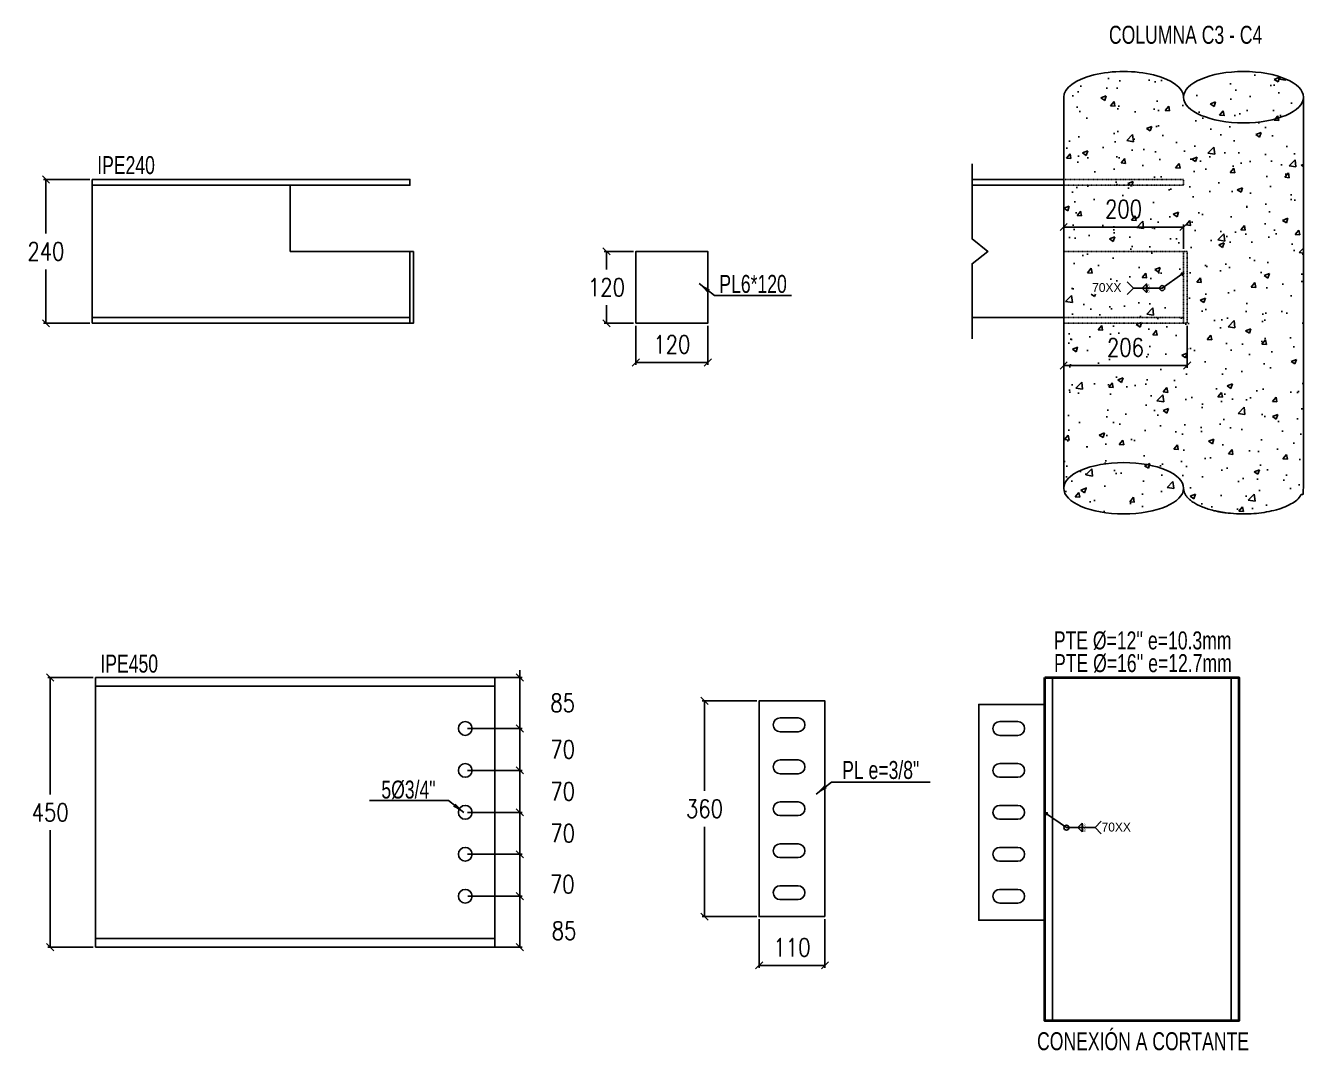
# Model space of a CAD drawing. Extents: x 7536 to 102814, y -9868 to 35131.
# Drawn here: x 19048 to 21181, y -4723 to -3013 of the extents above; entities that cross this region are included whole.
import ezdxf
from ezdxf.enums import TextEntityAlignment as Align

# ---------------------------------------------------------------- set-up
doc = ezdxf.new("R2010")
doc.units = 0
doc.header["$LTSCALE"] = 0.4
doc.linetypes.add('DXK_LINE_DOT1', pattern=[1.8814, 0.9407, -0.9407])
doc.layers.get('0').update_dxf_attribs({"color": 255})
for name, color, linetype in [('COTAS', 8, 'Continuous'), ('P-PLATINA', 6, 'Continuous'), ('PERFORACIONES', 1, 'Continuous'), ('TITULO', 3, 'Continuous'), ('VIGAS', 8, 'Continuous')]:
    doc.layers.add(name, color=color, linetype=linetype)
doc.layers.add('E_COLUMNAS-3', color=1, linetype='Continuous', lineweight=35)
doc.styles.add('CNI_COTAS', font='romans.shx', dxfattribs={"width": 0.8})
doc.styles.add('ROMANS', font='DINGRAFO.SHX')
doc.styles.add('VERDANA', font='arial.ttf')
doc.dimstyles.new('1.1', dxfattribs={"dimscale": 0, "dimtxt": 15, "dimasz": 20, "dimexe": 2, "dimexo": 2, "dimgap": 7, "dimtad": 1, "dimdec": 0, "dimzin": 4, "dimdsep": 46, "dimtxsty": 'CNI_COTAS', "dimcen": 0, "dimclrd": 256, "dimclrt": 3, "dimadec": 0, "dimazin": 0, "dimtfac": 1, "dimtdec": 0, "dimtmove": 2, "dimatfit": 0, "dimfxl": 0.05, "dimtolj": 1, "dimtzin": 0, "dimarcsym": 1})
doc.dimstyles.new('1.4', dxfattribs={"dimscale": 0, "dimtxt": 30, "dimasz": 12, "dimexe": 4, "dimexo": 4, "dimgap": 15, "dimtad": 1, "dimdec": 0, "dimzin": 4, "dimdsep": 46, "dimtxsty": 'CNI_COTAS', "dimblk": 'OBLIQUE', "dimcen": -0.09, "dimclrd": 256, "dimclrt": 3, "dimadec": 0, "dimazin": 0, "dimtfac": 1, "dimtdec": 0, "dimtmove": 2, "dimatfit": 0, "dimldrblk": 'DOT', "dimfxl": 0.05, "dimtolj": 1, "dimtzin": 0, "dimarcsym": 0})

# ---------------------------------------------------------------- blocks, each defined once
blk = doc.blocks.new('_Oblique')
at = {"color": 0, "linetype": 'ByBlock', "lineweight": -2}
blk.add_line((-0.5, -0.5), (0.5, 0.5), dxfattribs=at)
blk = doc.blocks.new('*D48')
at = {"layer": 'COTAS', "color": 0, "lineweight": -2, "transparency": 16777216}
for p, q in [((19160.6, -4101.1), (19084.9, -4101.1)), ((19160.6, -4551.1), (19084.9, -4551.1))]:
    blk.add_line(p, q, dxfattribs=at)
at = {"layer": 'COTAS', "lineweight": -2, "transparency": 16777216}
for p, q in [((19088.9, -4101.1), (19088.9, -4296.1)), ((19088.9, -4551.1), (19088.9, -4356.1))]:
    blk.add_line(p, q, dxfattribs=at)
at = {"layer": 'Defpoints', "color": 0, "transparency": 16777216}
for p in [(19088.9, -4101.1), (19164.6, -4101.1), (19164.6, -4551.1)]:
    blk.add_point(p, dxfattribs=at)
at = {"layer": 'COTAS', "lineweight": -2, "transparency": 16777216, "xscale": 12, "yscale": 12, "zscale": 12}
for p, rotation in [((19088.9, -4101.1), 90), ((19088.9, -4551.1), 270)]:
    blk.add_blockref('_Oblique', p, dxfattribs=dict(at, rotation=rotation))
at = {"layer": 'COTAS', "color": 3, "transparency": 16777216, "insert": (19088.9, -4326.1), "char_height": 30, "attachment_point": 5, "rotation": 0.01, "style": 'CNI_COTAS'}
blk.add_mtext('\\A1;450', dxfattribs=at)
blk = doc.blocks.new('_Dot')
at = {"color": 0, "linetype": 'ByBlock', "lineweight": -2}
blk.add_line((-0.5, 0), (-1, 0), dxfattribs=at)
at = {"color": 0, "linetype": 'ByBlock', "const_width": 0.5}
blk.add_lwpolyline([(-0.25, 0, 1), (0.25, 0, 1)], format="xyb", close=True, dxfattribs=at)
blk = doc.blocks.new('*D129')
at = {"layer": 'COTAS', "color": 0, "lineweight": -2, "transparency": 16777216}
for p, q in [((20268.1, -4140.1), (20176.9, -4140.1)), ((20268.1, -4500.1), (20176.9, -4500.1))]:
    blk.add_line(p, q, dxfattribs=at)
at = {"layer": 'COTAS', "lineweight": -2, "transparency": 16777216}
for p, q in [((20180.9, -4140.1), (20180.9, -4290.1)), ((20180.9, -4500.1), (20180.9, -4350.1))]:
    blk.add_line(p, q, dxfattribs=at)
at = {"layer": 'Defpoints', "color": 0, "transparency": 16777216}
for p in [(20272.1, -4140.1), (20180.9, -4500.1), (20272.1, -4500.1)]:
    blk.add_point(p, dxfattribs=at)
at = {"layer": 'COTAS', "lineweight": -2, "transparency": 16777216, "xscale": 12, "yscale": 12, "zscale": 12}
for p, rotation in [((20180.9, -4140.1), 90), ((20180.9, -4500.1), 270)]:
    blk.add_blockref('_Oblique', p, dxfattribs=dict(at, rotation=rotation))
at = {"layer": 'COTAS', "color": 3, "transparency": 16777216, "insert": (20180.9, -4320.1), "char_height": 30, "attachment_point": 5, "rotation": 0.01, "style": 'CNI_COTAS'}
blk.add_mtext('\\A1;360', dxfattribs=at)
blk = doc.blocks.new('*D130')
at = {"layer": 'COTAS', "color": 0, "lineweight": -2, "transparency": 16777216}
for p, q in [((20272.1, -4504.1), (20272.1, -4585.4)), ((20382.1, -4504.1), (20382.1, -4585.4))]:
    blk.add_line(p, q, dxfattribs=at)
at = {"layer": 'COTAS', "lineweight": -2, "transparency": 16777216}
blk.add_line((20272.1, -4581.4), (20382.1, -4581.4), dxfattribs=at)
at = {"layer": 'Defpoints', "color": 0, "transparency": 16777216}
for p in [(20272.1, -4500.1), (20382.1, -4500.1), (20382.1, -4581.4)]:
    blk.add_point(p, dxfattribs=at)
at = {"layer": 'COTAS', "lineweight": -2, "transparency": 16777216, "xscale": 12, "yscale": 12, "zscale": 12, "rotation": 180}
blk.add_blockref('_Oblique', (20272.1, -4581.4), dxfattribs=at)
at = {"layer": 'COTAS', "lineweight": -2, "transparency": 16777216, "xscale": 12, "yscale": 12, "zscale": 12}
blk.add_blockref('_Oblique', (20382.1, -4581.4), dxfattribs=at)
at = {"layer": 'COTAS', "color": 3, "transparency": 16777216, "insert": (20327.1, -4551.4), "char_height": 30, "attachment_point": 5, "style": 'CNI_COTAS'}
blk.add_mtext('\\A1;110', dxfattribs=at)
blk = doc.blocks.new('*D184')
at = {"layer": 'COTAS', "lineweight": -2, "transparency": 16777216}
for p, q in [((19872.7, -4256.1), (19872.7, -4244.1)), ((19872.7, -4326.1), (19872.7, -4256.1)), ((19872.7, -4326.1), (19872.7, -4338.1))]:
    blk.add_line(p, q, dxfattribs=at)
at = {"layer": 'COTAS', "color": 0, "lineweight": -2, "transparency": 16777216}
for p, q in [((19785.7, -4256.1), (19876.7, -4256.1)), ((19785.7, -4326.1), (19876.7, -4326.1))]:
    blk.add_line(p, q, dxfattribs=at)
at = {"layer": 'Defpoints', "color": 0, "transparency": 16777216}
for p in [(19781.7, -4256.1), (19872.7, -4256.1), (19781.7, -4326.1)]:
    blk.add_point(p, dxfattribs=at)
at = {"layer": 'COTAS', "lineweight": -2, "transparency": 16777216, "xscale": 12, "yscale": 12, "zscale": 12}
for p, rotation in [((19872.7, -4256.1), 270), ((19872.7, -4326.1), 90)]:
    blk.add_blockref('_Oblique', p, dxfattribs=dict(at, rotation=rotation))
at = {"layer": 'COTAS', "color": 3, "transparency": 16777216, "insert": (19944.2, -4291.1), "char_height": 30, "attachment_point": 5, "rotation": 0.01, "style": 'CNI_COTAS'}
blk.add_mtext('\\A1;70', dxfattribs=at)
blk = doc.blocks.new('*D185')
at = {"layer": 'COTAS', "color": 0, "lineweight": -2, "transparency": 16777216}
for p, q in [((19785.7, -4326.1), (19876.7, -4326.1)), ((19785.7, -4396.1), (19876.7, -4396.1))]:
    blk.add_line(p, q, dxfattribs=at)
at = {"layer": 'COTAS', "lineweight": -2, "transparency": 16777216}
for p, q in [((19872.7, -4326.1), (19872.7, -4314.1)), ((19872.7, -4396.1), (19872.7, -4326.1)), ((19872.7, -4396.1), (19872.7, -4408.1))]:
    blk.add_line(p, q, dxfattribs=at)
at = {"layer": 'Defpoints', "color": 0, "transparency": 16777216}
for p in [(19781.7, -4326.1), (19872.7, -4326.1), (19781.7, -4396.1)]:
    blk.add_point(p, dxfattribs=at)
at = {"layer": 'COTAS', "lineweight": -2, "transparency": 16777216, "xscale": 12, "yscale": 12, "zscale": 12}
for p, rotation in [((19872.7, -4326.1), 270), ((19872.7, -4396.1), 90)]:
    blk.add_blockref('_Oblique', p, dxfattribs=dict(at, rotation=rotation))
at = {"layer": 'COTAS', "color": 3, "transparency": 16777216, "insert": (19944.2, -4361.1), "char_height": 30, "attachment_point": 5, "rotation": 0.01, "style": 'CNI_COTAS'}
blk.add_mtext('\\A1;70', dxfattribs=at)
blk = doc.blocks.new('*D186')
at = {"layer": 'COTAS', "color": 0, "lineweight": -2, "transparency": 16777216}
for p, q in [((19785.7, -4396.1), (19876.7, -4396.1)), ((19785.8, -4466.1), (19876.7, -4466.1))]:
    blk.add_line(p, q, dxfattribs=at)
at = {"layer": 'COTAS', "lineweight": -2, "transparency": 16777216}
blk.add_line((19872.7, -4466.1), (19872.7, -4396.1), dxfattribs=at)
at = {"layer": 'Defpoints', "color": 0, "transparency": 16777216}
for p in [(19781.7, -4396.1), (19872.7, -4396.1), (19781.8, -4466.1)]:
    blk.add_point(p, dxfattribs=at)
at = {"layer": 'COTAS', "lineweight": -2, "transparency": 16777216, "xscale": 12, "yscale": 12, "zscale": 12}
for p, rotation in [((19872.7, -4396.1), 90), ((19872.7, -4466.1), 270)]:
    blk.add_blockref('_Oblique', p, dxfattribs=dict(at, rotation=rotation))
at = {"layer": 'COTAS', "color": 3, "transparency": 16777216, "insert": (19943.5, -4446.1), "char_height": 30, "attachment_point": 5, "rotation": 0.01, "style": 'CNI_COTAS'}
blk.add_mtext('\\A1;70', dxfattribs=at)
blk = doc.blocks.new('*D183')
at = {"layer": 'COTAS', "color": 0, "lineweight": -2, "transparency": 16777216}
for p, q in [((19785.8, -4466.1), (19876.7, -4466.1)), ((19785.8, -4551.1), (19876.7, -4551.1))]:
    blk.add_line(p, q, dxfattribs=at)
at = {"layer": 'COTAS', "lineweight": -2, "transparency": 16777216}
blk.add_line((19872.7, -4466.1), (19872.7, -4551.1), dxfattribs=at)
at = {"layer": 'Defpoints', "color": 0, "transparency": 16777216}
for p in [(19781.8, -4466.1), (19781.8, -4551.1), (19872.7, -4551.1)]:
    blk.add_point(p, dxfattribs=at)
at = {"layer": 'COTAS', "lineweight": -2, "transparency": 16777216, "xscale": 12, "yscale": 12, "zscale": 12}
for p, rotation in [((19872.7, -4466.1), 90), ((19872.7, -4551.1), 270)]:
    blk.add_blockref('_Oblique', p, dxfattribs=dict(at, rotation=rotation))
at = {"layer": 'COTAS', "color": 3, "transparency": 16777216, "insert": (19946.7, -4523.6), "char_height": 30, "attachment_point": 5, "rotation": 0.01, "style": 'CNI_COTAS'}
blk.add_mtext('\\A1;85', dxfattribs=at)
blk = doc.blocks.new('*D187')
at = {"layer": 'COTAS', "lineweight": -2, "transparency": 16777216}
for p, q in [((19872.7, -4186.1), (19872.7, -4174.1)), ((19872.7, -4256.1), (19872.7, -4186.1)), ((19872.7, -4256.1), (19872.7, -4268.1))]:
    blk.add_line(p, q, dxfattribs=at)
at = {"layer": 'COTAS', "color": 0, "lineweight": -2, "transparency": 16777216}
for p, q in [((19785.7, -4186.1), (19876.7, -4186.1)), ((19785.7, -4256.1), (19876.7, -4256.1))]:
    blk.add_line(p, q, dxfattribs=at)
at = {"layer": 'Defpoints', "color": 0, "transparency": 16777216}
for p in [(19781.7, -4186.1), (19872.7, -4186.1), (19781.7, -4256.1)]:
    blk.add_point(p, dxfattribs=at)
at = {"layer": 'COTAS', "lineweight": -2, "transparency": 16777216, "xscale": 12, "yscale": 12, "zscale": 12}
for p, rotation in [((19872.7, -4186.1), 270), ((19872.7, -4256.1), 90)]:
    blk.add_blockref('_Oblique', p, dxfattribs=dict(at, rotation=rotation))
at = {"layer": 'COTAS', "color": 3, "transparency": 16777216, "insert": (19944.2, -4221.1), "char_height": 30, "attachment_point": 5, "rotation": 0.01, "style": 'CNI_COTAS'}
blk.add_mtext('\\A1;70', dxfattribs=at)
blk = doc.blocks.new('*D188')
at = {"layer": 'COTAS', "lineweight": -2, "transparency": 16777216}
for p, q in [((19872.7, -4101.1), (19872.7, -4089.1)), ((19872.7, -4186.1), (19872.7, -4101.1)), ((19872.7, -4186.1), (19872.7, -4198.1))]:
    blk.add_line(p, q, dxfattribs=at)
at = {"layer": 'COTAS', "color": 0, "lineweight": -2, "transparency": 16777216}
for p, q in [((19785.7, -4101.1), (19876.7, -4101.1)), ((19785.7, -4186.1), (19876.7, -4186.1))]:
    blk.add_line(p, q, dxfattribs=at)
at = {"layer": 'Defpoints', "color": 0, "transparency": 16777216}
for p in [(19781.7, -4101.1), (19872.7, -4101.1), (19781.7, -4186.1)]:
    blk.add_point(p, dxfattribs=at)
at = {"layer": 'COTAS', "lineweight": -2, "transparency": 16777216, "xscale": 12, "yscale": 12, "zscale": 12}
for p, rotation in [((19872.7, -4101.1), 270), ((19872.7, -4186.1), 90)]:
    blk.add_blockref('_Oblique', p, dxfattribs=dict(at, rotation=rotation))
at = {"layer": 'COTAS', "color": 3, "transparency": 16777216, "insert": (19944.2, -4143.6), "char_height": 30, "attachment_point": 5, "rotation": 0.01, "style": 'CNI_COTAS'}
blk.add_mtext('\\A1;85', dxfattribs=at)
blk = doc.blocks.new('SOLDADURA FILETE ALREDEDOR 1 DE 8 ESPEJO')
h = blk.add_hatch(color=256)
h.dxf.hatch_style = 1
h.paths.add_polyline_path([(13304.8, -8226.9), (13307.4, -8223.2), (13302.9, -8222.8)])
for p, q in [((13306.1, -8225), (13339.1, -8248.1)), ((13339.1, -8248.1), (13386.9, -8248.1)), ((13365.3, -8240.9), (13358.2, -8248.1)), ((13365.3, -8255.2), (13358.2, -8248.1)), ((13365.3, -8248.1), (13365.3, -8240.9)), ((13365.3, -8248.1), (13365.3, -8255.2))]:
    blk.add_line(p, q)
blk.add_lwpolyline([(13302.9, -8222.8), (13304.8, -8226.9), (13307.4, -8223.2)], close=True)
blk.add_lwpolyline([(13397.4, -8258.5), (13386.9, -8248.1), (13397.4, -8237.6)])
blk.add_circle((13339.1, -8248.1), 4.13)
at = {"layer": 'TITULO', "style": 'ROMANS'}
for s, height, p in [('8', 5.33, (13367, -8247.1)), ('8', 5.33, (13367, -8255.3)), ('70XX', 14.92, (13397.9, -8254.6))]:
    blk.add_text(s, height=height, dxfattribs=at).set_placement(p)
blk = doc.blocks.new('TUBO OP2')
at = {"layer": 'COTAS', "ltscale": 0.0004}
for p, q in [((11933.5, -5821.9), (11933.5, -5249.1)), ((12231.5, -5821.9), (12231.5, -5249.1))]:
    blk.add_line(p, q, dxfattribs=at)
at = {"layer": 'E_COLUMNAS-3'}
blk.add_polyline3d([(11920.5, -5249.1, 0), (12244.5, -5249.1, 0), (12244.5, -5821.9, 0), (11920.5, -5821.9, 0)], close=True, dxfattribs=at)
blk = doc.blocks.new('*D225')
at = {"layer": 'COTAS', "color": 0, "lineweight": -2, "transparency": 16777216}
for p, q in [((19155.3, -3270), (19077.9, -3270)), ((19155.3, -3510), (19077.9, -3510))]:
    blk.add_line(p, q, dxfattribs=at)
at = {"layer": 'COTAS', "lineweight": -2, "transparency": 16777216}
for p, q in [((19081.9, -3270), (19081.9, -3360)), ((19081.9, -3510), (19081.9, -3420))]:
    blk.add_line(p, q, dxfattribs=at)
at = {"layer": 'Defpoints', "color": 0, "transparency": 16777216}
for p in [(19081.9, -3270), (19159.3, -3270), (19159.3, -3510)]:
    blk.add_point(p, dxfattribs=at)
at = {"layer": 'COTAS', "lineweight": -2, "transparency": 16777216, "xscale": 12, "yscale": 12, "zscale": 12}
for p, rotation in [((19081.9, -3270), 90), ((19081.9, -3510), 270)]:
    blk.add_blockref('_Oblique', p, dxfattribs=dict(at, rotation=rotation))
at = {"layer": 'COTAS', "color": 3, "transparency": 16777216, "insert": (19081.9, -3390), "char_height": 30, "attachment_point": 5, "rotation": 0.01, "style": 'CNI_COTAS'}
blk.add_mtext('\\A1;240', dxfattribs=at)
blk = doc.blocks.new('*D223')
at = {"layer": 'COTAS', "color": 0, "lineweight": -2, "transparency": 16777216}
for p, q in [((20780.5, -3386), (20780.5, -3345.4)), ((20980.5, -3386), (20980.5, -3345.4))]:
    blk.add_line(p, q, dxfattribs=at)
at = {"layer": 'COTAS', "lineweight": -2, "transparency": 16777216}
blk.add_line((20780.5, -3349.4), (20980.5, -3349.4), dxfattribs=at)
at = {"layer": 'Defpoints', "color": 0, "transparency": 16777216}
for p in [(20980.5, -3349.4), (20780.5, -3390), (20980.5, -3390)]:
    blk.add_point(p, dxfattribs=at)
at = {"layer": 'COTAS', "lineweight": -2, "transparency": 16777216, "xscale": 12, "yscale": 12, "zscale": 12, "rotation": 180}
blk.add_blockref('_Oblique', (20780.5, -3349.4), dxfattribs=at)
at = {"layer": 'COTAS', "lineweight": -2, "transparency": 16777216, "xscale": 12, "yscale": 12, "zscale": 12}
blk.add_blockref('_Oblique', (20980.5, -3349.4), dxfattribs=at)
at = {"layer": 'COTAS', "color": 3, "transparency": 16777216, "insert": (20880.5, -3319.4), "char_height": 30, "attachment_point": 5, "style": 'CNI_COTAS'}
blk.add_mtext('\\A1;200', dxfattribs=at)
blk = doc.blocks.new('*D224')
at = {"layer": 'COTAS', "color": 0, "lineweight": -2, "transparency": 16777216}
for p, q in [((20780.5, -3514), (20780.5, -3584.3)), ((20986.5, -3514), (20986.5, -3584.3))]:
    blk.add_line(p, q, dxfattribs=at)
at = {"layer": 'COTAS', "lineweight": -2, "transparency": 16777216}
blk.add_line((20780.5, -3580.3), (20986.5, -3580.3), dxfattribs=at)
at = {"layer": 'Defpoints', "color": 0, "transparency": 16777216}
for p in [(20780.5, -3510), (20986.5, -3510), (20986.5, -3580.3)]:
    blk.add_point(p, dxfattribs=at)
at = {"layer": 'COTAS', "lineweight": -2, "transparency": 16777216, "xscale": 12, "yscale": 12, "zscale": 12, "rotation": 180}
blk.add_blockref('_Oblique', (20780.5, -3580.3), dxfattribs=at)
at = {"layer": 'COTAS', "lineweight": -2, "transparency": 16777216, "xscale": 12, "yscale": 12, "zscale": 12}
blk.add_blockref('_Oblique', (20986.5, -3580.3), dxfattribs=at)
at = {"layer": 'COTAS', "color": 3, "transparency": 16777216, "insert": (20883.5, -3550.3), "char_height": 30, "attachment_point": 5, "style": 'CNI_COTAS'}
blk.add_mtext('\\A1;206', dxfattribs=at)
blk = doc.blocks.new('*D226')
at = {"layer": 'COTAS', "color": 0, "lineweight": -2, "transparency": 16777216}
for p, q in [((20062.5, -3390), (20013.3, -3390)), ((20062.5, -3510), (20013.3, -3510))]:
    blk.add_line(p, q, dxfattribs=at)
at = {"layer": 'COTAS', "lineweight": -2, "transparency": 16777216}
for p, q in [((20017.3, -3390), (20017.3, -3420)), ((20017.3, -3510), (20017.3, -3480))]:
    blk.add_line(p, q, dxfattribs=at)
at = {"layer": 'Defpoints', "color": 0, "transparency": 16777216}
for p in [(20066.5, -3390), (20017.3, -3510), (20066.5, -3510)]:
    blk.add_point(p, dxfattribs=at)
at = {"layer": 'COTAS', "lineweight": -2, "transparency": 16777216, "xscale": 12, "yscale": 12, "zscale": 12}
for p, rotation in [((20017.3, -3390), 90), ((20017.3, -3510), 270)]:
    blk.add_blockref('_Oblique', p, dxfattribs=dict(at, rotation=rotation))
at = {"layer": 'COTAS', "color": 3, "transparency": 16777216, "insert": (20017.3, -3450), "char_height": 30, "attachment_point": 5, "rotation": 0.01, "style": 'CNI_COTAS'}
blk.add_mtext('\\A1;120', dxfattribs=at)
blk = doc.blocks.new('*D227')
at = {"layer": 'COTAS', "color": 0, "lineweight": -2, "transparency": 16777216}
for p, q in [((20066.5, -3514), (20066.5, -3579.3)), ((20186.5, -3514), (20186.5, -3579.3))]:
    blk.add_line(p, q, dxfattribs=at)
at = {"layer": 'COTAS', "lineweight": -2, "transparency": 16777216}
blk.add_line((20066.5, -3575.3), (20186.5, -3575.3), dxfattribs=at)
at = {"layer": 'Defpoints', "color": 0, "transparency": 16777216}
for p in [(20066.5, -3510), (20186.5, -3510), (20186.5, -3575.3)]:
    blk.add_point(p, dxfattribs=at)
at = {"layer": 'COTAS', "lineweight": -2, "transparency": 16777216, "xscale": 12, "yscale": 12, "zscale": 12, "rotation": 180}
blk.add_blockref('_Oblique', (20066.5, -3575.3), dxfattribs=at)
at = {"layer": 'COTAS', "lineweight": -2, "transparency": 16777216, "xscale": 12, "yscale": 12, "zscale": 12}
blk.add_blockref('_Oblique', (20186.5, -3575.3), dxfattribs=at)
at = {"layer": 'COTAS', "color": 3, "transparency": 16777216, "insert": (20126.5, -3545.3), "char_height": 30, "attachment_point": 5, "style": 'CNI_COTAS'}
blk.add_mtext('\\A1;120', dxfattribs=at)
blk = doc.blocks.new('SOLDADURA FILETE ALREDEDOR')
h = blk.add_hatch(color=256)
h.dxf.hatch_style = 1
h.paths.add_polyline_path([(5063.7, 3679), (5060.1, 3684.2), (5066.4, 3684.8)])
for p, q in [((5061.9, 3681.6), (5015.5, 3649.2)), ((5015.5, 3649.2), (4948.3, 3649.2))]:
    blk.add_line(p, q)
blk.add_lwpolyline([(4933.5, 3634.4), (4948.3, 3649.2), (4933.5, 3664)])
for points in [[(5066.4, 3684.8), (5063.7, 3679), (5060.1, 3684.2)], [(4978.7, 3649.2), (4978.7, 3659.2), (4968.7, 3649.2), (4978.7, 3639.2)]]:
    blk.add_lwpolyline(points, close=True)
blk.add_circle((5015.5, 3649.2), 5.81)
at = {"layer": 'TITULO', "style": 'ROMANS'}
for s, height, p in [('70XX', 21, (4851, 3640)), ('6', 7.5, (4980.2, 3650.6)), ('6', 7.5, (4980.2, 3639))]:
    blk.add_text(s, height=height, dxfattribs=at).set_placement(p)
blk = doc.blocks.new('V(60X70)')
at = {"layer": 'VIGAS', "color": 30, "linetype": 'Continuous'}
blk.add_lwpolyline([(15470.1, -6503.8), (15470.1, -6503.8), (15470.1, -6728.8), (15470.1, -6953.8), (15470.1, -6953.8), (15470.1, -7156.4)], dxfattribs=at)
blk.add_ellipse((15570.1, -6503.8), major_axis=(100, 0), ratio=0.428571, start_param=0, end_param=3.141593, dxfattribs=at)
at = {"layer": 'VIGAS', "color": 30, "linetype": 'Continuous', "extrusion": (0, 0, -1)}
for centre in [(15770.1, -6503.8), (15570.1, -7156.4)]:
    blk.add_ellipse(centre, major_axis=(-100, 0), ratio=0.428571, dxfattribs=at)
at = {"layer": 'VIGAS', "color": 30, "linetype": 'Continuous'}
blk.add_rational_spline([(15870.1, -6503.8), (15870.1, -6830.1), (15870.1, -7156.4), (15870.1, -7199.3), (15770.1, -7199.3), (15670.1, -7199.3), (15670.1, -7156.4)], [1, 1, 1, 0.707106781187, 1, 0.707106781187, 1], degree=2, knots=[0, 0, 0, 1, 1, 2.570796, 2.570796, 4.141593, 4.141593, 4.141593], dxfattribs=at)

msp = doc.modelspace()

# ---------------------------------------------------------------- hatches: boundary and pattern name
at = {"layer": 'PERFORACIONES'}
h = msp.add_hatch(dxfattribs=at)
h.set_pattern_fill('AR-CONC', color=8, scale=0.5)
h.set_pattern_definition([(50, (-5443.59, 0), (91.09233, -7.96954), [9.525, -104.775]), (355, (-5443.59, 0), (-17.6217, 95.52842), [7.62, -83.8203]), (100.45144, (-5436, -0.66), (73.47062, 87.55888), [8.095, -89.04512]), (46.1842, (-5443.59, 25.4), (135.5395, -21.02116), [14.2875, -157.1625]), (96.63556, (-5432.29, 23.65), (118.70207, 123.71306), [12.1425, -133.5678]), (351.18415, (-5443.59, 25.4), (118.7021, 123.71306), [11.43, -125.7299]), (21, (-5430.89, 19.05), (75.8072, -51.1326), [9.525, -104.775]), (326, (-5430.89, 19.05), (30.901, 92.09398), [7.62, -83.82]), (71.45144, (-5424.57, 14.79), (106.7082, 40.96138), [8.095, -89.04497]), (37.5, (-5443.588, 0), (1.5443, 42.27752), [0, -82.804, 0, -85.09, 0, -84.1375]), (7.5, (-5443.59, 0), (33.40983, 50.09029), [0, -48.514, 0, -80.899, 0, -32.0675]), (327.5, (-5471.91, 0), (67.795298, -2.86437), [0, -31.75, 0, -99.06, 0, -131.445]), (317.5, (-5484.61, 0), (74.06459, 12.71325), [0, -41.275, 0, -65.786, 0, -93.345])])
edge = h.paths.add_edge_path()
edge.add_ellipse((21080.5, -3132.7), major_axis=(-100, 0), ratio=0.428571, start_angle=179.9999, end_angle=360, ccw=False)
edge.add_spline(control_points=[(21180.5, -3132.7), (21180.5, -3459), (21180.5, -3785.4)], knot_values=[0, 0, 0, 1, 1, 1], weights=[1, 1, 1], degree=2, periodic=0)
edge.add_spline(control_points=[(21180.5, -3785.4), (21180.5, -3828.2), (21080.5, -3828.2), (20980.5, -3828.2), (20980.5, -3785.4)], knot_values=[1, 1, 1, 2.570796, 2.570796, 4.141591, 4.141591, 4.141591], weights=[1, 0.707107, 1, 0.707107, 0.999999], degree=2, periodic=0)
edge.add_ellipse((20880.5, -3785.4), major_axis=(-100, 0), ratio=0.428571, start_angle=0, end_angle=179.9999, ccw=False)
edge.add_line((20780.5, -3785.4), (20780.5, -3582.7))
edge.add_line((20780.5, -3582.7), (20780.5, -3357.7))
edge.add_line((20780.5, -3357.7), (20780.5, -3132.7))
edge.add_ellipse((20880.5, -3132.7), major_axis=(-100, 0), ratio=0.428571, start_angle=180, end_angle=360, ccw=False)
h.paths.add_polyline_path([(20986.5, -3510), (20980.5, -3510), (20980.5, -3427.2), (20979.2, -3430.1), (20977.9, -3428.2), (20948.3, -3448.9, -0.153775), (20949.1, -3451.2, -1), (20940.8, -3451.2), (20925.8, -3451.2), (20918.1, -3459), (20918.1, -3459.8), (20912.1, -3459.8), (20912.1, -3451.8), (20912.1, -3443.6), (20918.7, -3443.6), (20918.7, -3444.1), (20925.8, -3451.2), (20940.8, -3451.2, -0.733441), (20948.3, -3448.9), (20977.9, -3428.2), (20976.6, -3426.4), (20980.5, -3426), (20980.5, -3390), (20986.5, -3390)], flags=16)
h.paths.add_polyline_path([(20884.4, -3461.5), (20824.4, -3461.5), (20824.4, -3439.2), (20884.4, -3439.2)], flags=16)
h.paths.add_polyline_path([(20845.2, -3572.8), (20921.9, -3572.8), (20921.9, -3527.8), (20845.2, -3527.8)], flags=24)
h.paths.add_polyline_path([(20842.2, -3341.9), (20918.9, -3341.9), (20918.9, -3296.9), (20842.2, -3296.9)], flags=24)
h.paths.add_polyline_path([(20824.4, -3461.5), (20884.4, -3461.5), (20884.4, -3439.2), (20824.4, -3439.2)], flags=24)
h.paths.add_polyline_path([(20912.1, -3451.6), (20918.1, -3451.6), (20918.1, -3443.6), (20912.1, -3443.6)], flags=8)
h.paths.add_polyline_path([(20912.1, -3459.8), (20918.1, -3459.8), (20918.1, -3451.8), (20912.1, -3451.8)], flags=8)

# ---------------------------------------------------------------- linework, layer by layer
at = {"color": 2}
for p, q in [((19159.3, -3270), (19159.3, -3510)), ((19489.3, -3279.8), (19489.3, -3390)), ((19489.3, -3390), (19689.3, -3390)), ((19159.3, -3500.2), (19689.3, -3500.2)), ((19159.3, -3510), (19689.3, -3510)), ((20627.6, -3500.2), (20780.5, -3500.2)), ((19831.2, -4101.1), (19164.6, -4101.1)), ((19164.6, -4551.1), (19164.6, -4101.1)), ((19164.6, -4115.7), (19831.2, -4115.7)), ((19164.6, -4536.5), (19831.2, -4536.5))]:
    msp.add_line(p, q, dxfattribs=at)
at = {"color": 2, "linetype": 'DXK_LINE_DOT1'}
for p, q in [((20780.5, -3390), (20980.5, -3390)), ((20780.5, -3500.2), (20980.5, -3500.2)), ((20780.5, -3510), (20980.5, -3510))]:
    msp.add_line(p, q, dxfattribs=at)
at = {"color": 2}
for points in [[(19159.3, -3279.8), (19689.3, -3279.8), (19689.3, -3270), (19159.3, -3270)], [(20780.5, -3270), (20627.6, -3270)], [(20627.6, -3279.8), (20780.5, -3279.8)], [(19831.2, -4101.1), (19831.2, -4536.5), (19831.2, -4551.1), (19164.6, -4551.1)]]:
    msp.add_lwpolyline(points, dxfattribs=at)
at = {"color": 2, "linetype": 'DXK_LINE_DOT1'}
msp.add_lwpolyline([(20780.5, -3279.8), (20980.5, -3279.8), (20980.5, -3270), (20780.5, -3270)], dxfattribs=at)
at = {"layer": 'COTAS'}
msp.add_lwpolyline([(20627.6, -3535.8), (20627.6, -3410.8), (20654, -3390), (20627.6, -3369.2), (20627.6, -3244.2)], dxfattribs=at)
at = {"layer": 'P-PLATINA', "linetype": 'Continuous'}
msp.add_line((19695.3, -3390), (19689.3, -3390), dxfattribs=at)
at = {"layer": 'P-PLATINA', "linetype": 'DXK_LINE_DOT1'}
msp.add_line((20980.5, -3390), (20980.5, -3510), dxfattribs=at)
at = {"layer": 'P-PLATINA', "linetype": 'Continuous'}
for points in [[(19695.3, -3390), (19695.3, -3510), (19689.3, -3510), (19689.3, -3390)], [(20748.8, -4506.1), (20738.8, -4506.1), (20638.8, -4506.1), (20638.8, -4146.1), (20738.8, -4146.1), (20748.8, -4146.1)], [(20311.4, -4191.6), (20307.1, -4191.6), (20302.7, -4190.8), (20299, -4188.3), (20296.5, -4184.5), (20295.6, -4180.1), (20296.5, -4175.7), (20299, -4172), (20302.7, -4169.5), (20307.1, -4168.6), (20311.4, -4168.6)], [(20307.1, -4168.6), (20337.1, -4168.6), (20341.5, -4169.5), (20345.3, -4172), (20347.7, -4175.7), (20348.6, -4180.1), (20347.7, -4184.5), (20345.3, -4188.3), (20341.5, -4190.8), (20337.1, -4191.6), (20307.1, -4191.6)], [(20678.1, -4197.6), (20673.8, -4197.6), (20669.4, -4196.8), (20665.7, -4194.3), (20663.2, -4190.5), (20662.3, -4186.1), (20663.2, -4181.7), (20665.7, -4178), (20669.4, -4175.5), (20673.8, -4174.6), (20678.1, -4174.6)], [(20673.8, -4174.6), (20703.8, -4174.6), (20708.2, -4175.5), (20711.9, -4178), (20714.4, -4181.7), (20715.3, -4186.1), (20714.4, -4190.5), (20711.9, -4194.3), (20708.2, -4196.8), (20703.8, -4197.6), (20673.8, -4197.6)], [(20311.4, -4261.6), (20307.1, -4261.6), (20302.7, -4260.8), (20299, -4258.3), (20296.5, -4254.5), (20295.6, -4250.1), (20296.5, -4245.7), (20299, -4242), (20302.7, -4239.5), (20307.1, -4238.6), (20311.4, -4238.6)], [(20307.1, -4238.6), (20337.1, -4238.6), (20341.5, -4239.5), (20345.3, -4242), (20347.7, -4245.7), (20348.6, -4250.1), (20347.7, -4254.5), (20345.3, -4258.3), (20341.5, -4260.8), (20337.1, -4261.6), (20307.1, -4261.6)], [(20678.1, -4267.6), (20673.8, -4267.6), (20669.4, -4266.8), (20665.7, -4264.3), (20663.2, -4260.5), (20662.3, -4256.1), (20663.2, -4251.7), (20665.7, -4248), (20669.4, -4245.5), (20673.8, -4244.6), (20678.1, -4244.6)], [(20673.8, -4244.6), (20703.8, -4244.6), (20708.2, -4245.5), (20711.9, -4248), (20714.4, -4251.7), (20715.3, -4256.1), (20714.4, -4260.5), (20711.9, -4264.3), (20708.2, -4266.8), (20703.8, -4267.6), (20673.8, -4267.6)], [(20311.4, -4331.6), (20307.1, -4331.6), (20302.7, -4330.8), (20299, -4328.3), (20296.5, -4324.5), (20295.6, -4320.1), (20296.5, -4315.7), (20299, -4312), (20302.7, -4309.5), (20307.1, -4308.6), (20311.4, -4308.6)], [(20307.1, -4308.6), (20337.1, -4308.6), (20341.5, -4309.5), (20345.3, -4312), (20347.7, -4315.7), (20348.6, -4320.1), (20347.7, -4324.5), (20345.3, -4328.3), (20341.5, -4330.8), (20337.1, -4331.6), (20307.1, -4331.6)], [(20678.1, -4337.6), (20673.8, -4337.6), (20669.4, -4336.8), (20665.7, -4334.3), (20663.2, -4330.5), (20662.3, -4326.1), (20663.2, -4321.7), (20665.7, -4318), (20669.4, -4315.5), (20673.8, -4314.6), (20678.1, -4314.6)], [(20673.8, -4314.6), (20703.8, -4314.6), (20708.2, -4315.5), (20711.9, -4318), (20714.4, -4321.7), (20715.3, -4326.1), (20714.4, -4330.5), (20711.9, -4334.3), (20708.2, -4336.8), (20703.8, -4337.6), (20673.8, -4337.6)], [(20337.1, -4401.6), (20307.1, -4401.6), (20302.7, -4400.8), (20299, -4398.3), (20296.5, -4394.5), (20295.6, -4390.1), (20296.5, -4385.7), (20299, -4382), (20302.7, -4379.5), (20307.1, -4378.6), (20337.1, -4378.6)], [(20332.8, -4378.6), (20337.1, -4378.6), (20341.5, -4379.5), (20345.3, -4382), (20347.7, -4385.7), (20348.6, -4390.1), (20347.7, -4394.5), (20345.3, -4398.3), (20341.5, -4400.8), (20337.1, -4401.6), (20332.8, -4401.6)], [(20703.8, -4407.6), (20673.8, -4407.6), (20669.4, -4406.8), (20665.7, -4404.3), (20663.2, -4400.5), (20662.3, -4396.1), (20663.2, -4391.7), (20665.7, -4388), (20669.4, -4385.5), (20673.8, -4384.6), (20703.8, -4384.6)], [(20699.5, -4384.6), (20703.8, -4384.6), (20708.2, -4385.5), (20711.9, -4388), (20714.4, -4391.7), (20715.3, -4396.1), (20714.4, -4400.5), (20711.9, -4404.3), (20708.2, -4406.8), (20703.8, -4407.6), (20699.5, -4407.6)], [(20337.1, -4471.6), (20307.1, -4471.6), (20302.7, -4470.8), (20299, -4468.3), (20296.5, -4464.5), (20295.6, -4460.1), (20296.5, -4455.7), (20299, -4452), (20302.7, -4449.5), (20307.1, -4448.6), (20337.1, -4448.6)], [(20332.8, -4448.6), (20337.1, -4448.6), (20341.5, -4449.5), (20345.3, -4452), (20347.7, -4455.7), (20348.6, -4460.1), (20347.7, -4464.5), (20345.3, -4468.3), (20341.5, -4470.8), (20337.1, -4471.6), (20332.8, -4471.6)], [(20703.8, -4477.6), (20673.8, -4477.6), (20669.4, -4476.8), (20665.7, -4474.3), (20663.2, -4470.5), (20662.3, -4466.1), (20663.2, -4461.7), (20665.7, -4458), (20669.4, -4455.5), (20673.8, -4454.6), (20703.8, -4454.6)], [(20699.5, -4454.6), (20703.8, -4454.6), (20708.2, -4455.5), (20711.9, -4458), (20714.4, -4461.7), (20715.3, -4466.1), (20714.4, -4470.5), (20711.9, -4474.3), (20708.2, -4476.8), (20703.8, -4477.6), (20699.5, -4477.6)]]:
    msp.add_lwpolyline(points, dxfattribs=at)
for points in [[(20066.5, -3510), (20186.5, -3510), (20186.5, -3390), (20066.5, -3390)], [(20382.1, -4500.1), (20372.1, -4500.1), (20272.1, -4500.1), (20272.1, -4140.1), (20372.1, -4140.1), (20382.1, -4140.1)]]:
    msp.add_lwpolyline(points, close=True, dxfattribs=at)
at = {"layer": 'P-PLATINA', "linetype": 'DXK_LINE_DOT1'}
msp.add_lwpolyline([(20980.5, -3390), (20980.5, -3510), (20986.5, -3510), (20986.5, -3390)], close=True, dxfattribs=at)
at = {"layer": 'PERFORACIONES'}
for centre in [(19781.7, -4186.1), (19781.7, -4256.1), (19781.7, -4326.1), (19781.7, -4396.1), (19781.8, -4466.1)]:
    msp.add_circle(centre, 11.5, dxfattribs=at)

# ---------------------------------------------------------------- block references
at = {"xscale": 0.7104614331683008, "yscale": 0.7104614331683008, "zscale": 0.7104614331683008}
msp.add_blockref('SOLDADURA FILETE ALREDEDOR', (17381.6, -6043.9), dxfattribs=at)
msp.add_blockref('SOLDADURA FILETE ALREDEDOR 1 DE 8 ESPEJO', (7445.9, 3896.5))
at = {"layer": 'COTAS'}
for name, p in [('V(60X70)', (5310.5, 3371.1)), ('TUBO OP2', (8828.3, 1148))]:
    msp.add_blockref(name, p, dxfattribs=at)

# ---------------------------------------------------------------- texts
at = {"color": 96, "style": 'VERDANA', "width": 0.7}
for s, p in [('COLUMNA C3 - C4', (20984, -3028.6)), ('IPE240', (19215.6, -3246.1)), ('PL6*120', (20262.1, -3444.3)), ("PTE Ø=12'' e=10.3mm", (20912.3, -4039.2)), ('IPE450', (19220.9, -4077.9)), ("PTE Ø=16'' e=12.7mm", (20912.7, -4077.1)), ('PL e=3/8"', (20475.1, -4255.4)), ('5%%C3/4"', (19686.9, -4288.1)), ('CONEXIÓN A CORTANTE', (20912.9, -4708))]:
    msp.add_text(s, height=30, dxfattribs=at).set_placement(p, align=Align.MIDDLE_CENTER)

# ---------------------------------------------------------------- dimensions: what is measured, and where the dimension line sits
at = {"layer": 'COTAS'}
for base, p1, p2, picture, middle in [((19081.9, -3270), (19159.3, -3510), (19159.3, -3270), '*D225', (19081.9, -3390)), ((20017.3, -3510), (20066.5, -3390), (20066.5, -3510), '*D226', (20017.3, -3450)), ((19872.7, -4101.1), (19781.7, -4186.1), (19781.7, -4101.1), '*D188', (19944.2, -4143.6)), ((19088.9, -4101.1), (19164.6, -4551.1), (19164.6, -4101.1), '*D48', (19088.9, -4326.1)), ((20180.9, -4500.1), (20272.1, -4140.1), (20272.1, -4500.1), '*D129', (20180.9, -4320.1)), ((19872.7, -4186.1), (19781.7, -4256.1), (19781.7, -4186.1), '*D187', (19944.2, -4221.1)), ((19872.7, -4256.1), (19781.7, -4326.1), (19781.7, -4256.1), '*D184', (19944.2, -4291.1)), ((19872.7, -4326.1), (19781.7, -4396.1), (19781.7, -4326.1), '*D185', (19944.2, -4361.1))]:
    dim = msp.add_linear_dim(base=base, p1=p1, p2=p2, angle=90, dimstyle='1.4', override={"dimscale": 1}, dxfattribs=at)
    dim.commit()
    dim.dimension.update_dxf_attribs({"geometry": picture, "text_midpoint": middle, "text_rotation": 0.01})
for base, p1, p2, picture, middle in [((20980.5, -3349.4), (20780.5, -3390), (20980.5, -3390), '*D223', (20880.5, -3319.4)), ((20186.5, -3575.3), (20066.5, -3510), (20186.5, -3510), '*D227', (20126.5, -3545.3)), ((20986.5, -3580.3), (20780.5, -3510), (20986.5, -3510), '*D224', (20883.5, -3550.3)), ((20382.1, -4581.4), (20272.1, -4500.1), (20382.1, -4500.1), '*D130', (20327.1, -4551.4))]:
    dim = msp.add_linear_dim(base=base, p1=p1, p2=p2, dimstyle='1.4', override={"dimscale": 1}, dxfattribs=at)
    dim.commit()
    dim.dimension.update_dxf_attribs({"geometry": picture, "text_midpoint": middle})
for base, p2, picture, middle in [((19872.7, -4396.1), (19781.7, -4396.1), '*D186', (19943.5, -4446.1)), ((19872.7, -4551.1), (19781.8, -4551.1), '*D183', (19946.7, -4523.6))]:
    dim = msp.add_linear_dim(base=base, p1=(19781.8, -4466.1), p2=p2, angle=90, dimstyle='1.4', override={"dimscale": 1}, dxfattribs=at)
    dim.commit()
    dim.dimension.update_dxf_attribs({"geometry": picture, "text_midpoint": middle, "dimtype": 160, "text_rotation": 0.01})

# ---------------------------------------------------------------- leaders
at = {"layer": 'COTAS', "annotation_type": 0, "has_hookline": 1, "hookline_direction": 0, "text_width": 24}
msp.add_leader([(20172.1, -3443.8), (20197.6, -3463.8), (20295, -3463.8)], dimstyle='1.1', override={"dimscale": 1}, dxfattribs=at)
at = {"layer": 'COTAS'}
msp.add_leader([(20367.4, -4295.6), (20393, -4275.7), (20557.6, -4275.7)], dimstyle='1.1', override={"dimscale": 1}, dxfattribs=at)
at = {"layer": 'COTAS', "annotation_type": 0, "has_hookline": 1, "hookline_direction": 0, "text_width": 24, "horizontal_direction": (-1, 0, 0)}
msp.add_leader([(19779.2, -4326.3), (19753.7, -4306.3), (19652.8, -4306.3)], dimstyle='1.1', override={"dimscale": 1}, dxfattribs=at)

doc.saveas('drawing.dxf')
